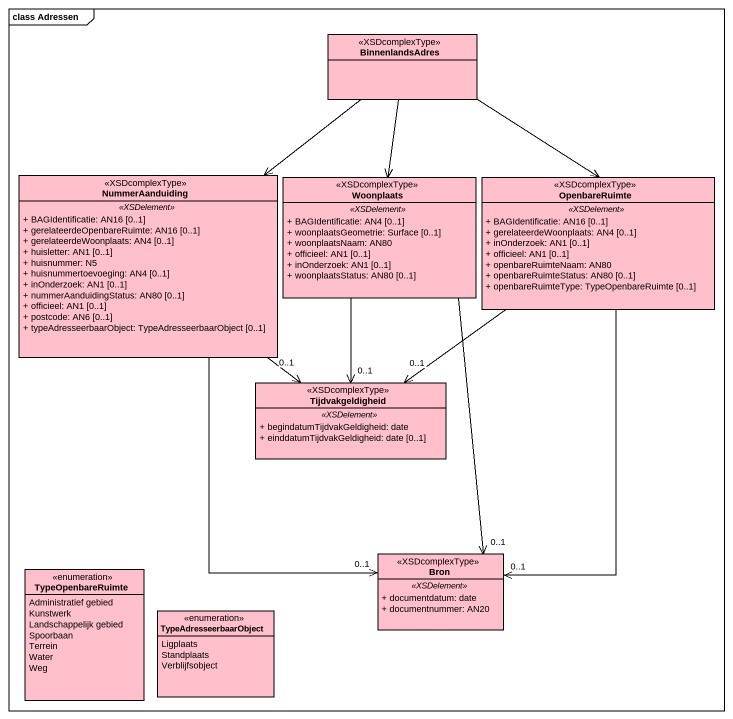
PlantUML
@startuml
mainframe class Adressen
hide circle
hide empty members
skinparam classAttributeIconSize 0
class BinnenlandsAdres <<XSDcomplexType>> #FFC0CB
class NummerAanduiding <<XSDcomplexType>> #FFC0CB {
  .. <<XSDelement>> ..
  + BAGIdentificatie: AN16 [0..1]
  + gerelateerdeOpenbareRuimte: AN16 [0..1]
  + gerelateerdeWoonplaats: AN4 [0..1]
  + huisletter: AN1 [0..1]
  + huisnummer: N5
  + huisnummertoevoeging: AN4 [0..1]
  + inOnderzoek: AN1 [0..1]
  + nummerAanduidingStatus: AN80 [0..1]
  + officieel: AN1 [0..1]
  + postcode: AN6 [0..1]
  + typeAdresseerbaarObject: TypeAdresseerbaarObject [0..1]
}
class Woonplaats <<XSDcomplexType>> #FFC0CB {
  .. <<XSDelement>> ..
  + BAGIdentificatie: AN4 [0..1]
  + woonplaatsGeometrie: Surface [0..1]
  + woonplaatsNaam: AN80
  + officieel: AN1 [0..1]
  + inOnderzoek: AN1 [0..1]
  + woonplaatsStatus: AN80 [0..1]
}
class OpenbareRuimte <<XSDcomplexType>> #FFC0CB {
  .. <<XSDelement>> ..
  + BAGIdentificatie: AN16 [0..1]
  + gerelateerdeWoonplaats: AN4 [0..1]
  + inOnderzoek: AN1 [0..1]
  + officieel: AN1 [0..1]
  + openbareRuimteNaam: AN80
  + openbareRuimteStatus: AN80 [0..1]
  + openbareRuimteType: TypeOpenbareRuimte [0..1]
}
class Tijdvakgeldigheid <<XSDcomplexType>> #FFC0CB {
  .. <<XSDelement>> ..
  + begindatumTijdvakGeldigheid: date
  + einddatumTijdvakGeldigheid: date [0..1]
}
enum TypeOpenbareRuimte #FFC0CB {
  Administratief gebied
  Kunstwerk
  Landschappelijk gebied
  Spoorbaan
  Terrein
  Water
  Weg
}
class Bron <<XSDcomplexType>> #FFC0CB {
  .. <<XSDelement>> ..
  + documentdatum: date
  + documentnummer: AN20
}
enum TypeAdresseerbaarObject #FFC0CB {
  Ligplaats
  Standplaats
  Verblijfsobject
}
BinnenlandsAdres --> NummerAanduiding
BinnenlandsAdres --> Woonplaats
BinnenlandsAdres --> OpenbareRuimte
NummerAanduiding --> "0..1" Tijdvakgeldigheid
NummerAanduiding --> "0..1" Bron
Woonplaats --> "0..1" Tijdvakgeldigheid
Woonplaats --> "0..1" Bron
OpenbareRuimte --> "0..1" Tijdvakgeldigheid
OpenbareRuimte --> "0..1" Bron
@enduml
